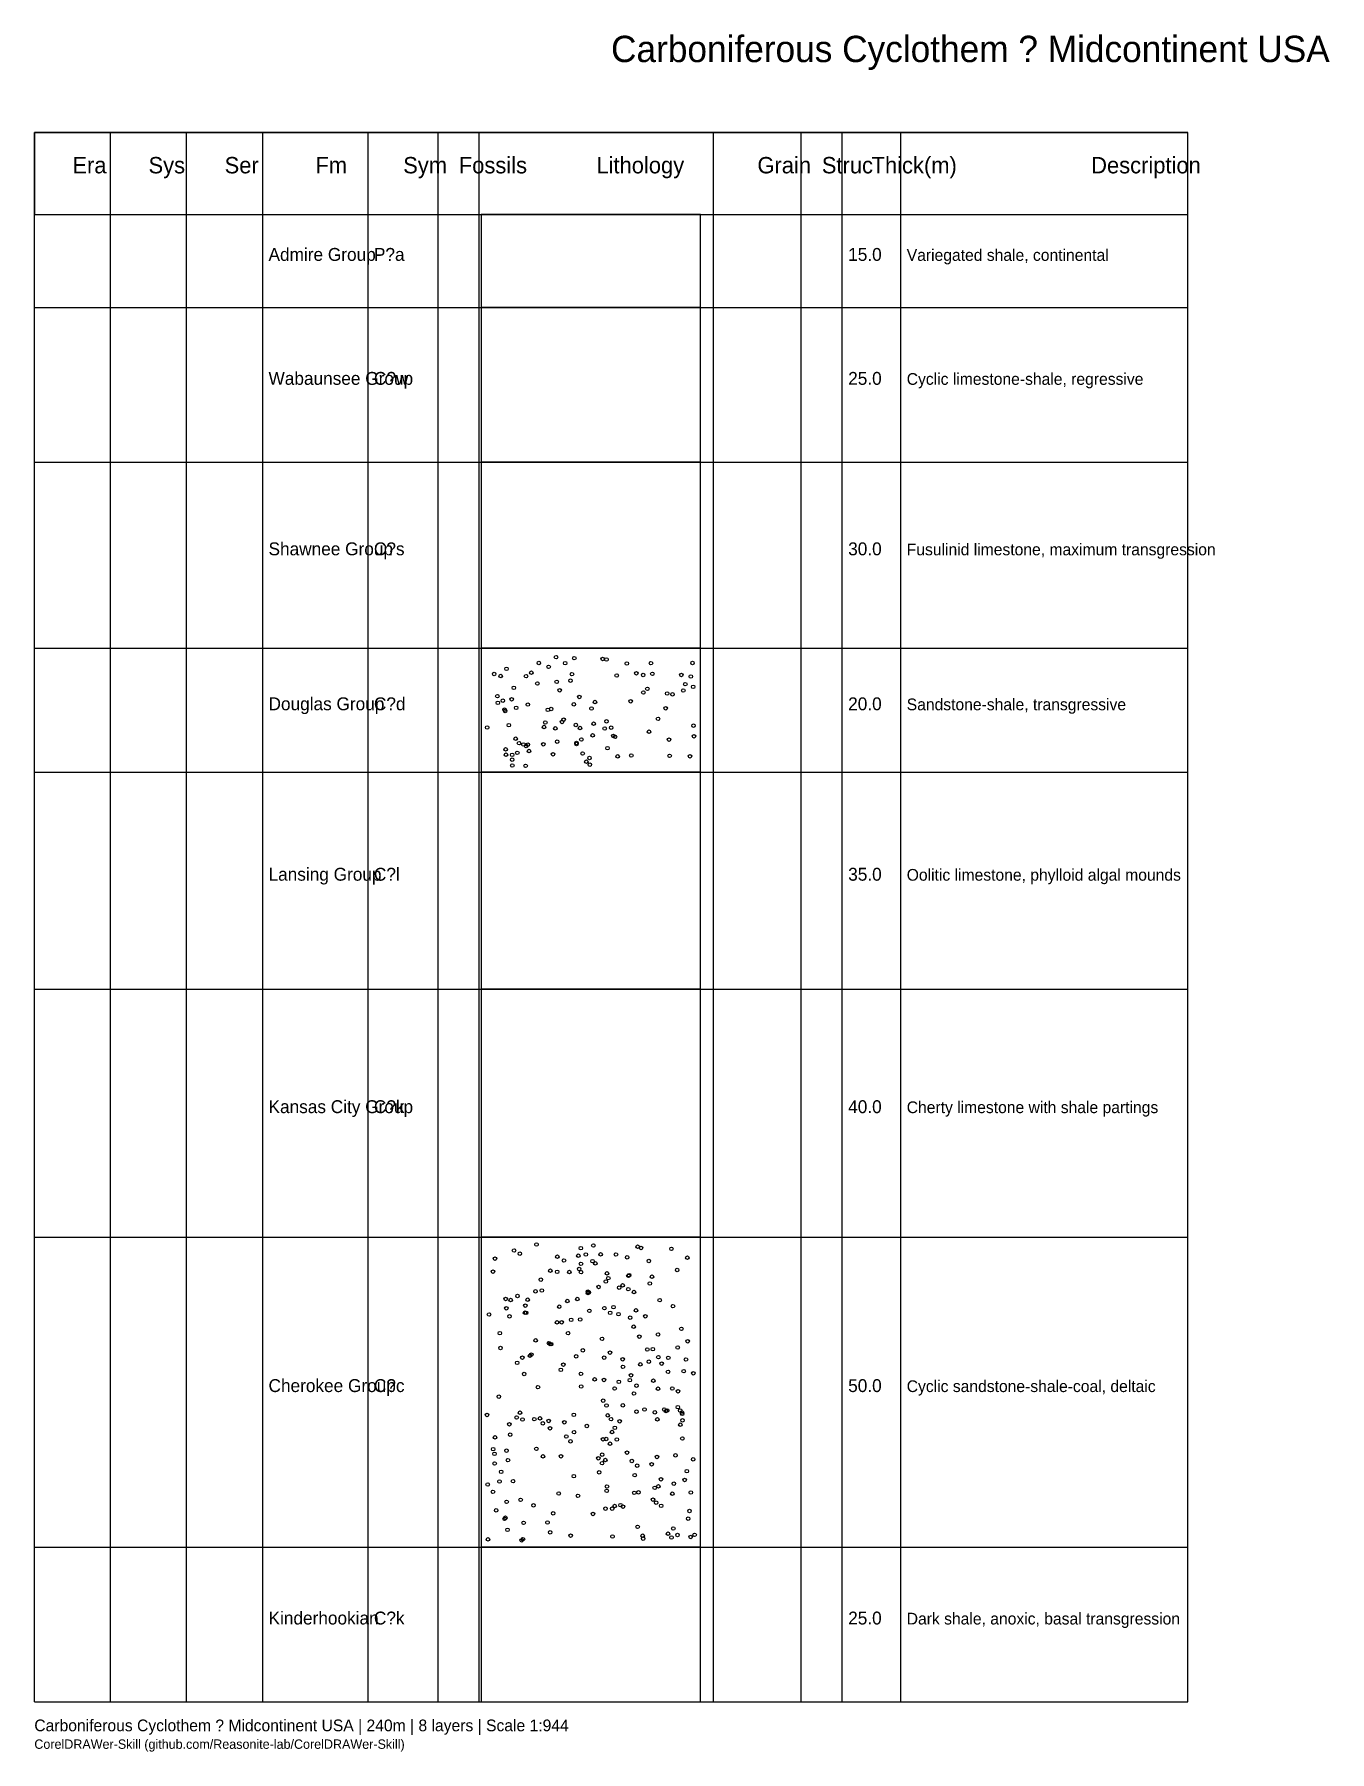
# Model space of a CAD drawing. Header units: metres. Extents: x 8 to 229, y 14 to 307.
import ezdxf

# ---------------------------------------------------------------- set-up
doc = ezdxf.new("R2010")
doc.units = ezdxf.units.M

msp = doc.modelspace()

# ---------------------------------------------------------------- linework, layer by layer
at = {"layer": 'BORDER', "color": 7}
for p, q in [((8, 22), (8, 290)), ((8, 290), (205, 290)), ((205, 22), (205, 290)), ((8, 22), (205, 22))]:
    msp.add_line(p, q, dxfattribs=at)
at = {"layer": 'GRID', "color": 8}
for p, q in [((21, 22), (21, 290)), ((34, 22), (34, 290)), ((47, 22), (47, 290)), ((65, 22), (65, 290)), ((77, 22), (77, 290)), ((84, 22), (84, 290)), ((124, 22), (124, 290)), ((139, 22), (139, 290)), ((146, 22), (146, 290)), ((156, 22), (156, 290)), ((8, 276), (205, 276)), ((8, 260.125), (205, 260.125)), ((8, 233.667), (205, 233.667)), ((8, 201.917), (205, 201.917)), ((8, 180.75), (205, 180.75)), ((8, 143.708), (205, 143.708)), ((8, 101.375), (205, 101.375)), ((8, 48.458), (205, 48.458))]:
    msp.add_line(p, q, dxfattribs=at)
at = {"layer": 'HEADER', "color": 8}
msp.add_lwpolyline([(8, 276), (205, 276), (205, 290), (8, 290)], close=True, dxfattribs=at)
at = {"layer": 'LITHOLOGY', "color": 1}
for points in [[(84.3, 260.125), (121.8, 260.125), (121.8, 276), (84.3, 276)], [(84.3, 180.75), (121.8, 180.75), (121.8, 201.917), (84.3, 201.917)]]:
    msp.add_lwpolyline(points, close=True, dxfattribs=at)
at = {"layer": 'LITHOLOGY', "color": 6}
for points in [[(84.3, 233.667), (121.8, 233.667), (121.8, 260.125), (84.3, 260.125)], [(84.3, 101.375), (121.8, 101.375), (121.8, 143.708), (84.3, 143.708)], [(84.3, 48.458), (121.8, 48.458), (121.8, 101.375), (84.3, 101.375)]]:
    msp.add_lwpolyline(points, close=True, dxfattribs=at)
at = {"layer": 'LITHOLOGY', "color": 7}
msp.add_lwpolyline([(84.3, 201.917), (121.8, 201.917), (121.8, 233.667), (84.3, 233.667)], close=True, dxfattribs=at)
at = {"layer": 'LITHOLOGY', "color": 8}
msp.add_lwpolyline([(84.3, 143.708), (121.8, 143.708), (121.8, 180.75), (84.3, 180.75)], close=True, dxfattribs=at)
at = {"layer": 'LITHOLOGY', "color": 4}
msp.add_lwpolyline([(84.3, 22), (121.8, 22), (121.8, 48.458), (84.3, 48.458)], close=True, dxfattribs=at)
at = {"layer": 'PATTERN', "color": 8}
for centre in [(94.158, 199.397), (97.102, 200.406), (98.652, 199.365), (100.225, 200.237), (105.064, 200.093), (105.734, 199.987), (109.204, 199.302), (113.321, 199.36), (120.41, 199.396), (86.527, 197.525), (87.655, 197.167), (88.648, 198.398), (91.988, 197.157), (92.886, 197.749), (95.836, 198.739), (97.222, 196.179), (99.564, 196.38), (99.821, 197.483), (107.46, 197.257), (110.826, 197.638), (111.977, 197.356), (113.554, 197.563), (118.513, 197.357), (120.118, 197.088), (87.091, 193.728), (89.907, 195.152), (93.917, 195.905), (97.729, 194.733), (101.071, 193.598), (112.027, 194.369), (112.708, 194.982), (116.079, 194.196), (116.987, 194.042), (118.844, 194.702), (119.178, 195.777), (120.538, 195.318), (87.16, 192.586), (88.029, 192.962), (88.29, 191.445), (88.42, 191.206), (89.514, 193.201), (90.292, 191.737), (92.296, 192.301), (95.699, 191.407), (96.263, 191.56), (100.139, 192.336), (103.149, 191.625), (103.763, 192.74), (109.863, 192.855), (115.831, 191.663), (85.353, 188.39), (89.035, 188.777), (95.047, 188.466), (95.272, 189.25), (96.984, 188.238), (98.117, 189.326), (98.412, 189.728), (100.482, 188.807), (101.182, 188.297), (103.522, 189.032), (105.421, 188.214), (105.735, 189.445), (106.518, 188.357), (112.981, 187.668), (114.522, 189.866), (120.589, 188.698), (88.498, 184.651), (90.219, 186.472), (90.79, 185.701), (91.555, 185.477), (92.002, 185.229), (92.279, 185.462), (94.925, 185.515), (97.31, 185.967), (100.601, 185.575), (100.608, 185.751), (101.428, 186.342), (103.347, 187.035), (105.884, 184.849), (106.902, 186.949), (107.181, 186.799), (116.398, 186.314), (120.674, 186.886), (88.566, 183.735), (89.619, 183.727), (89.621, 182.888), (89.637, 181.898), (90.487, 184.065), (91.914, 181.848), (92.475, 184.361), (96.579, 183.813), (101.648, 183.955), (102.288, 182.539), (102.819, 183.173), (102.873, 182.051), (107.638, 183.454), (109.96, 183.6), (116.502, 183.557), (119.996, 183.471), (93.769, 100.113), (101.344, 99.494), (103.484, 99.928), (111.035, 99.729), (111.611, 99.52), (86.682, 97.696), (89.934, 99.075), (90.925, 98.537), (97.332, 98.021), (98.458, 97.367), (100.901, 98.19), (101.363, 96.819), (102.198, 98.408), (103.342, 97.267), (103.802, 96.883), (104.724, 98.422), (107.336, 98.396), (109.247, 97.906), (112.946, 97.309), (116.812, 99.381), (119.534, 97.86), (86.352, 95.482), (94.516, 94.113), (96.143, 95.64), (97.296, 95.44), (99.384, 95.41), (101.051, 95.936), (101.375, 95.382), (105.622, 93.805), (105.817, 95.184), (106.034, 94.374), (109.457, 94.757), (109.586, 94.864), (113.5, 94.613), (117.784, 95.75), (88.49, 90.815), (89.352, 90.623), (90.531, 91.307), (92.267, 90.689), (93.588, 92.114), (94.68, 92.262), (100.73, 90.794), (102.524, 92.047), (102.554, 91.815), (102.695, 91.936), (104.37, 92.868), (107.897, 92.729), (108.482, 93.125), (109.448, 92.481), (110.426, 91.989), (113.118, 93.455), (85.666, 88.167), (88.608, 89.217), (89.145, 87.849), (91.808, 88.465), (91.848, 89.676), (91.996, 88.445), (97.652, 89.487), (99.032, 90.461), (102.803, 88.78), (105.359, 89.241), (106.337, 88.431), (106.909, 89.422), (107.764, 88.223), (110.776, 88.86), (112.346, 87.859), (114.81, 90.596), (117.074, 89.585), (87.509, 84.984), (97.261, 86.808), (98.073, 86.835), (99.158, 84.982), (99.679, 87.239), (101.227, 87.307), (109.764, 87.608), (110.377, 86.072), (114.523, 84.755), (118.505, 85.72), (87.626, 82.45), (93.638, 83.74), (95.889, 83.265), (96.114, 83.126), (96.26, 83.098), (101.688, 82.043), (104.959, 84.012), (111.328, 84.381), (112.687, 82.179), (113.631, 82.231), (117.885, 82.522), (119.596, 83.585), (90.468, 79.896), (91.363, 80.791), (92.642, 81.12), (92.872, 81.304), (98.357, 79.606), (100.533, 81.027), (105.336, 80.802), (106.335, 81.655), (108.494, 80.511), (108.534, 79.219), (111.49, 79.645), (112.956, 80.092), (114.583, 80.862), (115.147, 79.776), (116.271, 80.75), (119.299, 80.487), (91.664, 78.003), (97.926, 78.72), (101.353, 78.028), (103.687, 77.084), (105.309, 76.98), (107.825, 76.668), (109.707, 76.944), (109.896, 77.777), (110.846, 76.001), (113.724, 76.847), (116.237, 78.38), (118.915, 78.484), (120.545, 78.122), (87.337, 74.131), (94.011, 75.758), (101.401, 75.871), (105.144, 73.448), (107.111, 75.514), (110.414, 74.677), (114.512, 75.483), (116.96, 75.524), (117.932, 75.044), (85.308, 71.008), (90.374, 70.57), (90.957, 71.384), (91.38, 70.233), (93.393, 70.285), (94.37, 70.426), (100.15, 71.016), (105.73, 72.621), (105.938, 70.931), (106.494, 70.286), (108.518, 72.639), (110.843, 71.565), (112.214, 71.945), (113.966, 71.448), (114.414, 70.252), (115.596, 71.934), (115.872, 71.679), (116.09, 71.759), (117.91, 72.34), (118.299, 71.772), (118.606, 71.433), (118.651, 71.208), (118.693, 70.103), (86.667, 67.173), (89.136, 69.411), (89.259, 67.639), (94.845, 69.587), (95.852, 69.979), (96.061, 68.724), (98.519, 69.748), (98.851, 67.322), (100.18, 68.064), (102.366, 69.129), (106.65, 68.091), (107.143, 68.808), (107.976, 69.924), (118.332, 69.343), (86.369, 65.171), (86.596, 64.38), (88.653, 64.911), (93.744, 65.232), (99.578, 66.49), (104.975, 64.225), (105.113, 66.846), (105.673, 66.887), (106.308, 66.099), (107.498, 66.82), (109.222, 64.578), (118.69, 66.974), (86.612, 62.718), (87.744, 61.294), (88.888, 63.288), (94.888, 63.931), (97.953, 63.949), (104.327, 63.603), (104.957, 62.771), (105.53, 63.312), (110.051, 63.154), (110.953, 62.342), (113.434, 62.591), (114.36, 63.842), (117.5, 64.108), (119.438, 61.418), (120.514, 63.417), (85.429, 59.132), (87.456, 59.648), (89.764, 59.691), (100.151, 60.546), (104.471, 61.215), (105.807, 58.784), (110.541, 60.714), (113.963, 58.568), (114.58, 58.806), (115.046, 60.03), (117.23, 59.275), (119.067, 59.906), (86.334, 57.893), (88.661, 56.166), (91.05, 56.524), (93.247, 55.585), (97.568, 57.591), (100.847, 57.21), (105.766, 58.047), (107.118, 55.46), (108.122, 55.607), (110.463, 57.722), (111.198, 57.805), (113.67, 56.551), (114.205, 56.016), (115.059, 55.499), (116.954, 57.565), (120.12, 57.776), (86.871, 54.716), (88.325, 53.281), (88.449, 53.46), (91.571, 52.586), (95.637, 52.634), (96.607, 54.217), (103.42, 54.096), (105.559, 55.012), (106.692, 55.012), (108.529, 55.363), (119.681, 53.287), (119.893, 54.615), (85.487, 49.767), (88.81, 51.389), (91.246, 49.607), (91.455, 49.789), (96.108, 50.966), (99.597, 50.411), (106.756, 50.256), (111.043, 51.901), (111.908, 50.396), (111.989, 49.886), (116.224, 50.732), (116.829, 50.082), (117.133, 51.619), (117.855, 50.515), (120.103, 50.181), (120.772, 50.545)]:
    msp.add_circle(centre, 0.3, dxfattribs=at)

# ---------------------------------------------------------------- texts
at = {"layer": 'FOOTER', "color": 8}
msp.add_text('Carboniferous Cyclothem ? Midcontinent USA | 240m | 8 layers | Scale 1:944', height=2, dxfattribs=at).set_placement((8, 17))
at = {"layer": 'FOOTER', "color": 9}
msp.add_text('CorelDRAWer-Skill (github.com/Reasonite-lab/CorelDRAWer-Skill)', height=1.6, dxfattribs=at).set_placement((8, 14))
at = {"layer": 'HEADER', "color": 7}
for s, p in [('Era', (14.5, 283)), ('Sys', (27.5, 283)), ('Ser', (40.5, 283)), ('Fm', (56, 283)), ('Sym', (71, 283)), ('Fossils', (80.5, 283)), ('Lithology', (104, 283)), ('Grain', (131.5, 283)), ('Struc', (142.5, 283)), ('Thick(m)', (151, 283)), ('Description', (188.5, 283))]:
    msp.add_text(s, height=2.8, dxfattribs=at).set_placement(p)
at = {"layer": 'TEXT', "color": 7}
for s, height, p in [('Admire Group', 2.2, (48, 268.062)), ('P?a', 2.2, (66, 268.062)), ('15.0', 2.2, (147, 268.062)), ('Variegated shale, continental', 2, (157, 268.062)), ('Wabaunsee Group', 2.2, (48, 246.896)), ('C?w', 2.2, (66, 246.896)), ('25.0', 2.2, (147, 246.896)), ('Cyclic limestone-shale, regressive', 2, (157, 246.896)), ('Shawnee Group', 2.2, (48, 217.792)), ('C?s', 2.2, (66, 217.792)), ('30.0', 2.2, (147, 217.792)), ('Fusulinid limestone, maximum transgression', 2, (157, 217.792)), ('Douglas Group', 2.2, (48, 191.333)), ('C?d', 2.2, (66, 191.333)), ('20.0', 2.2, (147, 191.333)), ('Sandstone-shale, transgressive', 2, (157, 191.333)), ('Lansing Group', 2.2, (48, 162.229)), ('C?l', 2.2, (66, 162.229)), ('35.0', 2.2, (147, 162.229)), ('Oolitic limestone, phylloid algal mounds', 2, (157, 162.229)), ('Kansas City Group', 2.2, (48, 122.542)), ('C?k', 2.2, (66, 122.542)), ('40.0', 2.2, (147, 122.542)), ('Cherty limestone with shale partings', 2, (157, 122.542)), ('Cherokee Group', 2.2, (48, 74.917)), ('C?c', 2.2, (66, 74.917)), ('50.0', 2.2, (147, 74.917)), ('Cyclic sandstone-shale-coal, deltaic', 2, (157, 74.917)), ('Kinderhookian', 2.2, (48, 35.229)), ('C?k', 2.2, (66, 35.229)), ('25.0', 2.2, (147, 35.229)), ('Dark shale, anoxic, basal transgression', 2, (157, 35.229))]:
    msp.add_text(s, height=height, dxfattribs=at).set_placement(p)
at = {"layer": 'TITLE', "color": 7}
msp.add_text('Carboniferous Cyclothem ? Midcontinent USA', height=4.5, dxfattribs=at).set_placement((106.5, 302))

doc.saveas('drawing.dxf')
